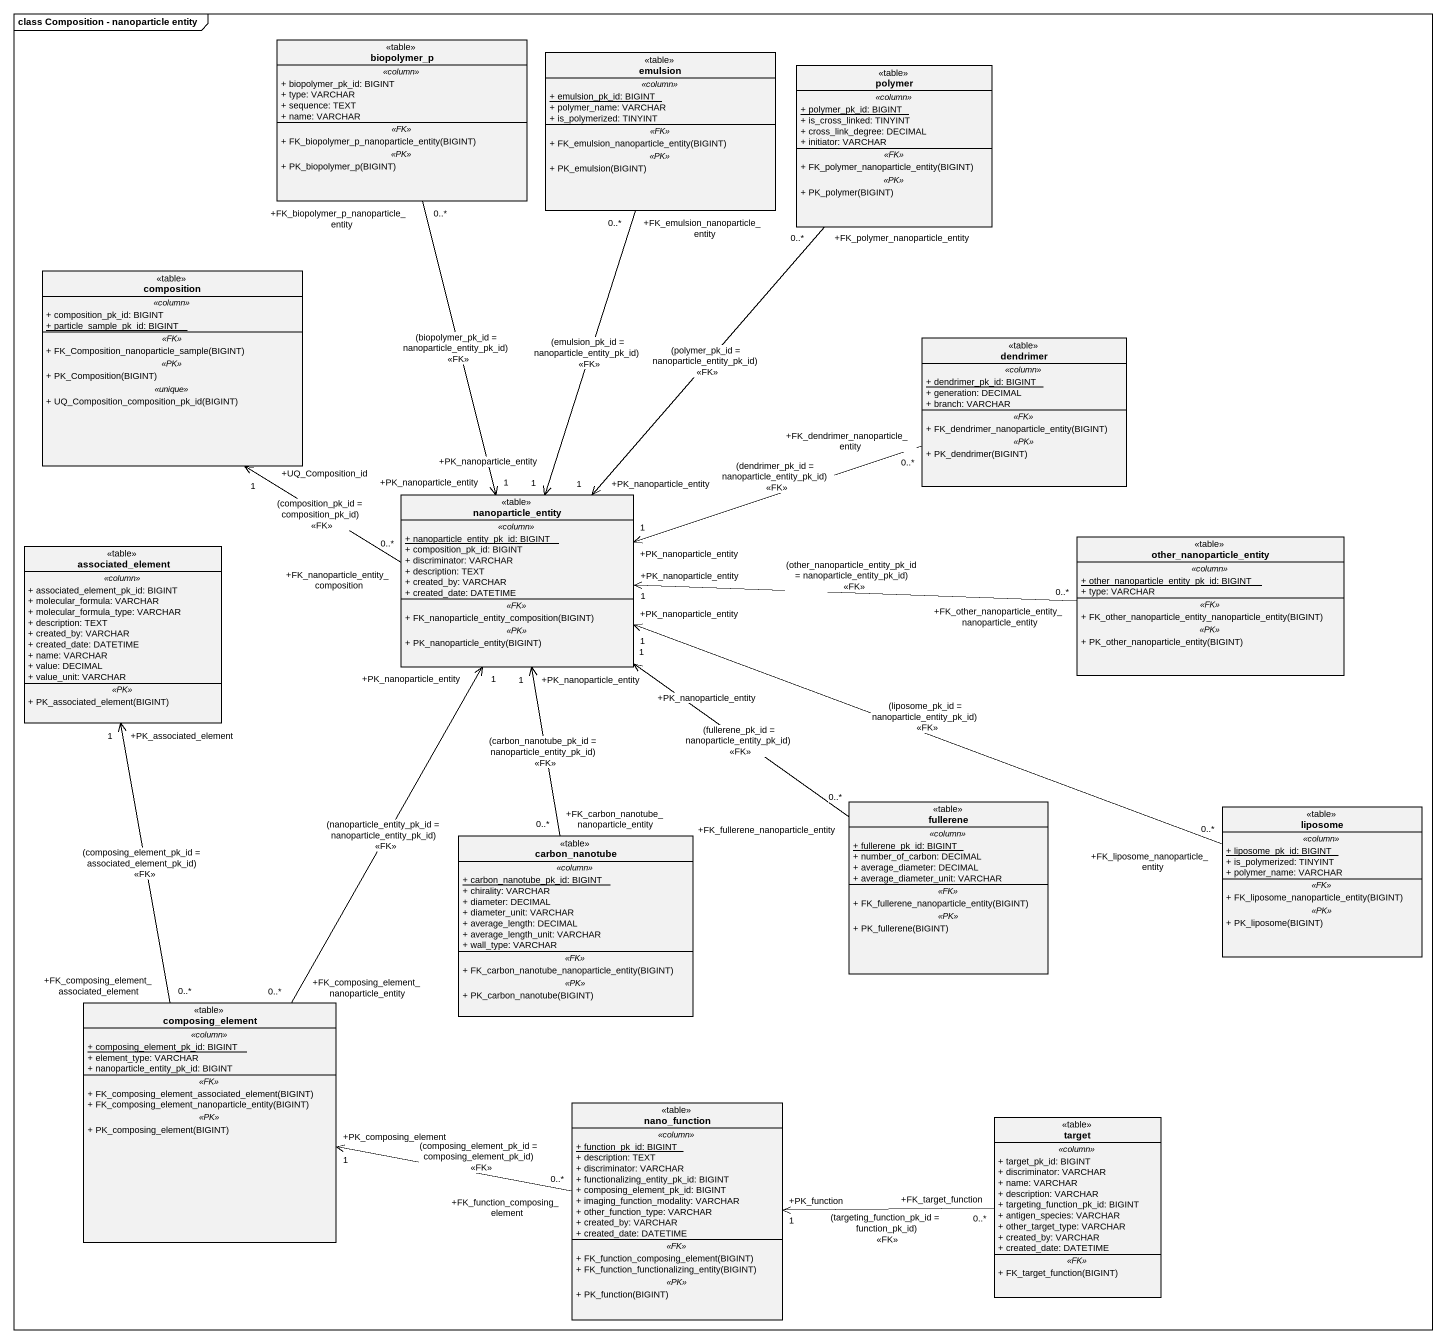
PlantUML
@startuml
mainframe class Composition - nanoparticle entity
hide circle
hide empty members
skinparam classAttributeIconSize 0
class biopolymer_p <<table>> {
  .. <<column>> ..
  + biopolymer_pk_id: BIGINT
  + type: VARCHAR
  + sequence: TEXT
  + name: VARCHAR
  .. <<FK>> ..
  + FK_biopolymer_p_nanoparticle_entity(BIGINT)
  .. <<PK>> ..
  + PK_biopolymer_p(BIGINT)
}
class emulsion <<table>> {
  .. <<column>> ..
  {static} + emulsion_pk_id: BIGINT
  + polymer_name: VARCHAR
  + is_polymerized: TINYINT
  .. <<FK>> ..
  + FK_emulsion_nanoparticle_entity(BIGINT)
  .. <<PK>> ..
  + PK_emulsion(BIGINT)
}
class polymer <<table>> {
  .. <<column>> ..
  {static} + polymer_pk_id: BIGINT
  + is_cross_linked: TINYINT
  + cross_link_degree: DECIMAL
  + initiator: VARCHAR
  .. <<FK>> ..
  + FK_polymer_nanoparticle_entity(BIGINT)
  .. <<PK>> ..
  + PK_polymer(BIGINT)
}
class composition <<table>> {
  .. <<column>> ..
  + composition_pk_id: BIGINT
  {static} + particle_sample_pk_id: BIGINT
  .. <<FK>> ..
  + FK_Composition_nanoparticle_sample(BIGINT)
  .. <<PK>> ..
  + PK_Composition(BIGINT)
  .. <<unique>> ..
  + UQ_Composition_composition_pk_id(BIGINT)
}
class dendrimer <<table>> {
  .. <<column>> ..
  {static} + dendrimer_pk_id: BIGINT
  + generation: DECIMAL
  + branch: VARCHAR
  .. <<FK>> ..
  + FK_dendrimer_nanoparticle_entity(BIGINT)
  .. <<PK>> ..
  + PK_dendrimer(BIGINT)
}
class nanoparticle_entity <<table>> {
  .. <<column>> ..
  {static} + nanoparticle_entity_pk_id: BIGINT
  + composition_pk_id: BIGINT
  + discriminator: VARCHAR
  + description: TEXT
  + created_by: VARCHAR
  + created_date: DATETIME
  .. <<FK>> ..
  + FK_nanoparticle_entity_composition(BIGINT)
  .. <<PK>> ..
  + PK_nanoparticle_entity(BIGINT)
}
class associated_element <<table>> {
  .. <<column>> ..
  + associated_element_pk_id: BIGINT
  + molecular_formula: VARCHAR
  + molecular_formula_type: VARCHAR
  + description: TEXT
  + created_by: VARCHAR
  + created_date: DATETIME
  + name: VARCHAR
  + value: DECIMAL
  + value_unit: VARCHAR
  .. <<PK>> ..
  + PK_associated_element(BIGINT)
}
class other_nanoparticle_entity <<table>> {
  .. <<column>> ..
  {static} + other_nanoparticle_entity_pk_id: BIGINT
  + type: VARCHAR
  .. <<FK>> ..
  + FK_other_nanoparticle_entity_nanoparticle_entity(BIGINT)
  .. <<PK>> ..
  + PK_other_nanoparticle_entity(BIGINT)
}
class fullerene <<table>> {
  .. <<column>> ..
  {static} + fullerene_pk_id: BIGINT
  + number_of_carbon: DECIMAL
  + average_diameter: DECIMAL
  + average_diameter_unit: VARCHAR
  .. <<FK>> ..
  + FK_fullerene_nanoparticle_entity(BIGINT)
  .. <<PK>> ..
  + PK_fullerene(BIGINT)
}
class liposome <<table>> {
  .. <<column>> ..
  {static} + liposome_pk_id: BIGINT
  + is_polymerized: TINYINT
  + polymer_name: VARCHAR
  .. <<FK>> ..
  + FK_liposome_nanoparticle_entity(BIGINT)
  .. <<PK>> ..
  + PK_liposome(BIGINT)
}
class carbon_nanotube <<table>> {
  .. <<column>> ..
  {static} + carbon_nanotube_pk_id: BIGINT
  + chirality: VARCHAR
  + diameter: DECIMAL
  + diameter_unit: VARCHAR
  + average_length: DECIMAL
  + average_length_unit: VARCHAR
  + wall_type: VARCHAR
  .. <<FK>> ..
  + FK_carbon_nanotube_nanoparticle_entity(BIGINT)
  .. <<PK>> ..
  + PK_carbon_nanotube(BIGINT)
}
class composing_element <<table>> {
  .. <<column>> ..
  {static} + composing_element_pk_id: BIGINT
  + element_type: VARCHAR
  + nanoparticle_entity_pk_id: BIGINT
  .. <<FK>> ..
  + FK_composing_element_associated_element(BIGINT)
  + FK_composing_element_nanoparticle_entity(BIGINT)
  .. <<PK>> ..
  + PK_composing_element(BIGINT)
}
class nano_function <<table>> {
  .. <<column>> ..
  {static} + function_pk_id: BIGINT
  + description: TEXT
  + discriminator: VARCHAR
  + functionalizing_entity_pk_id: BIGINT
  + composing_element_pk_id: BIGINT
  + imaging_function_modality: VARCHAR
  + other_function_type: VARCHAR
  + created_by: VARCHAR
  + created_date: DATETIME
  .. <<FK>> ..
  + FK_function_composing_element(BIGINT)
  + FK_function_functionalizing_entity(BIGINT)
  .. <<PK>> ..
  + PK_function(BIGINT)
}
class target <<table>> {
  .. <<column>> ..
  + target_pk_id: BIGINT
  + discriminator: VARCHAR
  + name: VARCHAR
  + description: VARCHAR
  + targeting_function_pk_id: BIGINT
  + antigen_species: VARCHAR
  + other_target_type: VARCHAR
  + created_by: VARCHAR
  + created_date: DATETIME
  .. <<FK>> ..
  + FK_target_function(BIGINT)
}
biopolymer_p "+FK_biopolymer_p_nanoparticle_entity\n0..*" --> "+PK_nanoparticle_entity\n1" nanoparticle_entity : (biopolymer_pk_id = nanoparticle_entity_pk_id)\n<<FK>>
emulsion "+FK_emulsion_nanoparticle_entity\n0..*" --> "+PK_nanoparticle_entity\n1" nanoparticle_entity : (emulsion_pk_id = nanoparticle_entity_pk_id)\n<<FK>>
polymer "+FK_polymer_nanoparticle_entity\n0..*" --> "+PK_nanoparticle_entity\n1" nanoparticle_entity : (polymer_pk_id = nanoparticle_entity_pk_id)\n<<FK>>
dendrimer "+FK_dendrimer_nanoparticle_entity\n0..*" -left-> "+PK_nanoparticle_entity\n1" nanoparticle_entity : (dendrimer_pk_id = nanoparticle_entity_pk_id)\n<<FK>>
nanoparticle_entity "+FK_nanoparticle_entity_composition\n0..*" -up-> "+UQ_Composition_id\n1" composition : (composition_pk_id = composition_pk_id)\n<<FK>>
other_nanoparticle_entity "+FK_other_nanoparticle_entity_nanoparticle_entity\n0..*" -left-> "+PK_nanoparticle_entity\n1" nanoparticle_entity : (other_nanoparticle_entity_pk_id = nanoparticle_entity_pk_id)\n<<FK>>
fullerene "+FK_fullerene_nanoparticle_entity\n0..*" -up-> "+PK_nanoparticle_entity\n1" nanoparticle_entity : (fullerene_pk_id = nanoparticle_entity_pk_id)\n<<FK>>
liposome "+FK_liposome_nanoparticle_entity\n0..*" -left-> "+PK_nanoparticle_entity\n1" nanoparticle_entity : (liposome_pk_id = nanoparticle_entity_pk_id)\n<<FK>>
carbon_nanotube "+FK_carbon_nanotube_nanoparticle_entity\n0..*" -up-> "+PK_nanoparticle_entity\n1" nanoparticle_entity : (carbon_nanotube_pk_id = nanoparticle_entity_pk_id)\n<<FK>>
composing_element "+FK_composing_element_nanoparticle_entity\n0..*" -up-> "+PK_nanoparticle_entity\n1" nanoparticle_entity : (nanoparticle_entity_pk_id = nanoparticle_entity_pk_id)\n<<FK>>
composing_element "+FK_composing_element_associated_element\n0..*" -up-> "+PK_associated_element\n1" associated_element : (composing_element_pk_id = associated_element_pk_id)\n<<FK>>
nano_function "+FK_function_composing_element\n0..*" -left-> "+PK_composing_element\n1" composing_element : (composing_element_pk_id = composing_element_pk_id)\n<<FK>>
target "+FK_target_function\n0..*" -left-> "+PK_function\n1" nano_function : (targeting_function_pk_id = function_pk_id)\n<<FK>>
@enduml
